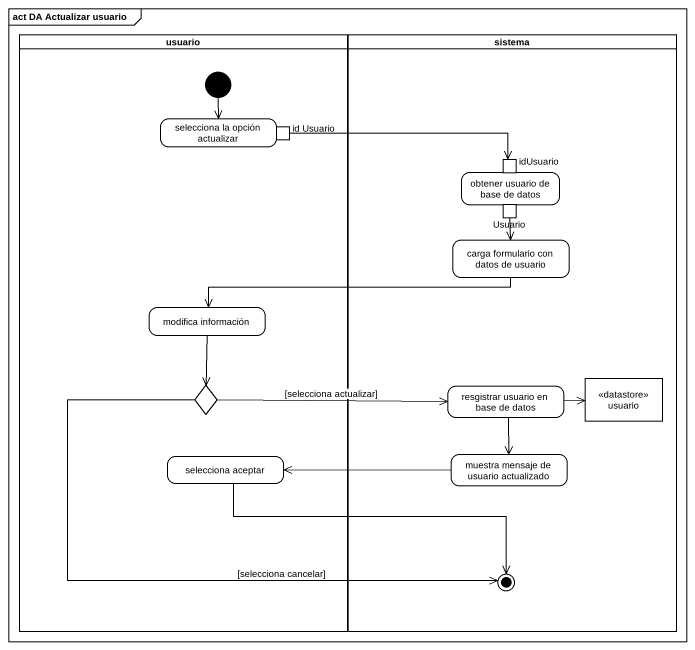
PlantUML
@startuml
mainframe act DA Actualizar usuario
hide empty description
state usuario <<partition>> {
  state "selecciona la opción actualizar" as selecciona_la_opción {
    state "id Usuario" as id_Usuario <<outputPin>>
  }
  state "modifica información" as modifica_información
  state choice1 <<choice>>
  state "selecciona aceptar" as selecciona_aceptar
  [*] --> selecciona_la_opción
}
state sistema <<partition>> {
  state "obtener usuario de base de datos" as obtener_usuario_de_base_de {
    state idUsuario <<inputPin>>
    state Usuario <<outputPin>>
  }
  state "carga formulario con datos de usuario" as carga_formulario_con_datos
  state "usuario" as usuario_2 <<datastore>>
  state "resgistrar usuario en base de datos" as resgistrar_usuario_en_base
  state "muestra mensaje de usuario actualizado" as muestra_mensaje_de_usuario
  state final1 <<end>>
}
id_Usuario -right-> idUsuario
Usuario --> carga_formulario_con_datos
carga_formulario_con_datos -left-> modifica_información
modifica_información --> choice1
choice1 -right-> resgistrar_usuario_en_base : [selecciona actualizar]
choice1 --> final1 : [selecciona cancelar]
resgistrar_usuario_en_base -right-> usuario_2
resgistrar_usuario_en_base --> muestra_mensaje_de_usuario
selecciona_aceptar -right-> final1
muestra_mensaje_de_usuario -left-> selecciona_aceptar
@enduml
